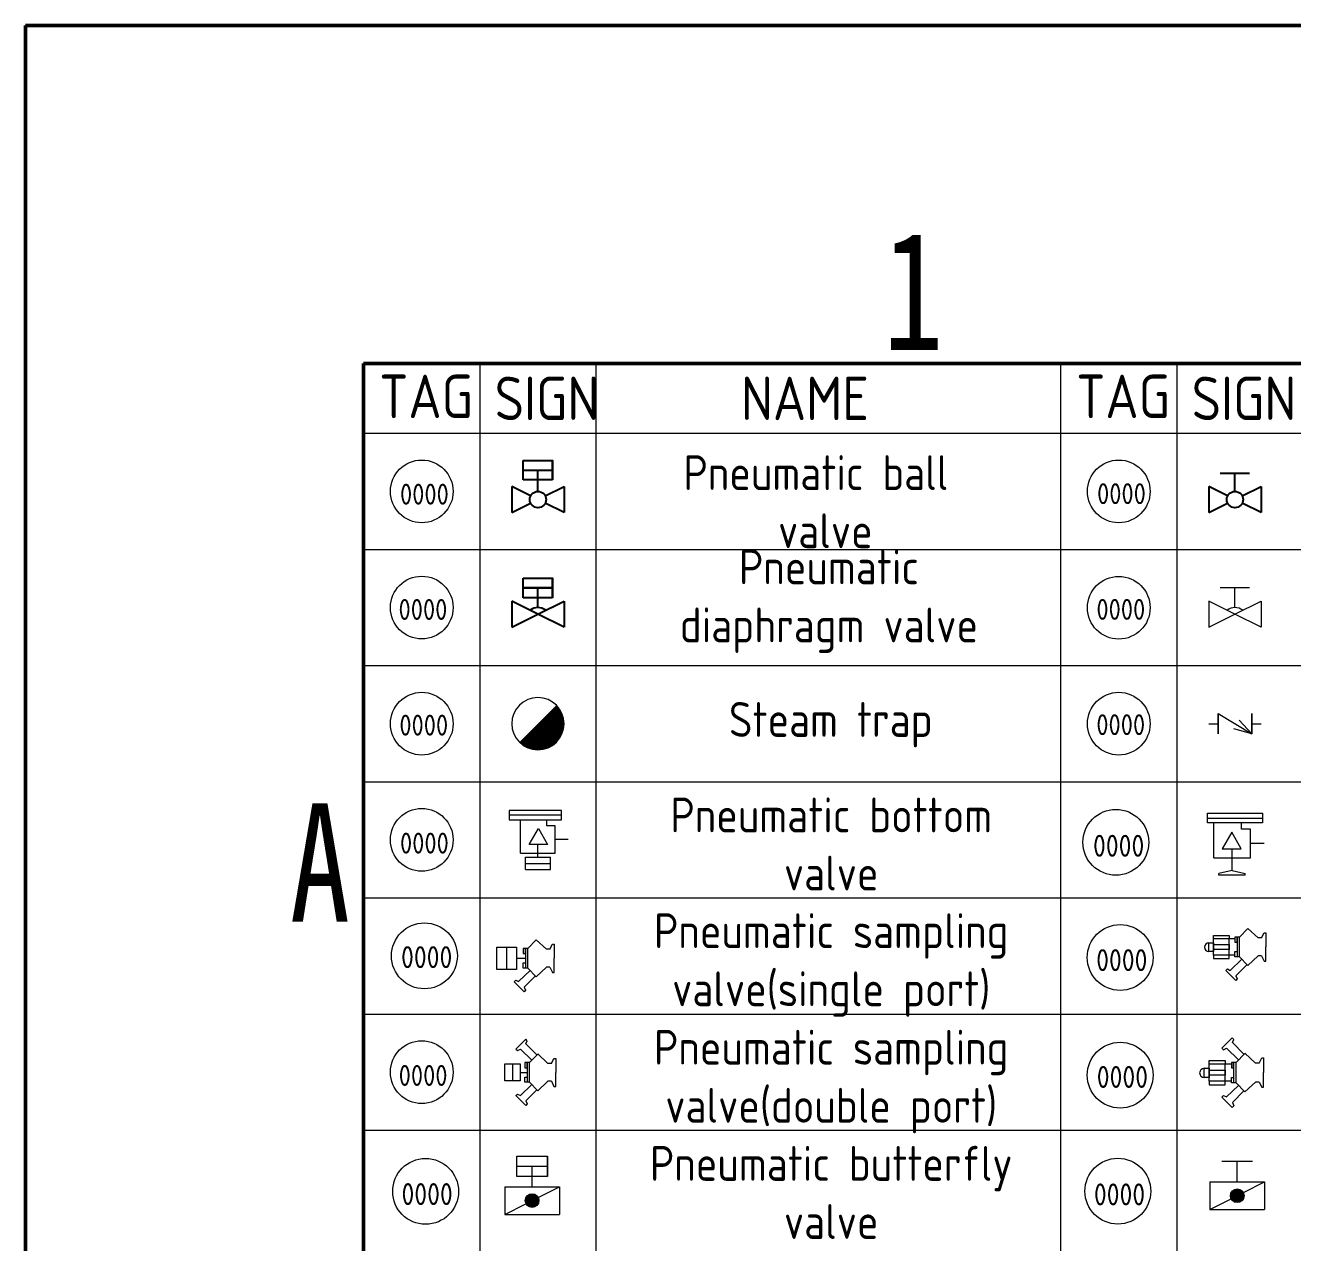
# Model space of a CAD drawing. Header units: millimetres. Extents: x -68339142 to 208, y -167 to 82456658.
# Drawn here: x -68339142 to -68338325, y 82451834 to 82452619 of the extents above; entities that cross this region are included whole.
import ezdxf

# ---------------------------------------------------------------- set-up
doc = ezdxf.new("R2010")
doc.units = ezdxf.units.MM
doc.header["$MEASUREMENT"] = 0
for name, color, linetype, lineweight in [('Border (ISO)', 7, 'Continuous', 50), ('I8符号标注层', 3, 'Continuous', 9), ('图层15动态设备', 7, 'Continuous', 9), ('图框', 7, 'Continuous', 9)]:
    doc.layers.add(name, color=color, linetype=linetype, lineweight=lineweight)
doc.styles.add('I(3.5)', font='simfang.ttf', dxfattribs={"width": 0.75})
doc.styles.get("Standard").update_dxf_attribs({"font": 'gbenor.shx', "bigfont": 'gbcbig.shx'})

# ---------------------------------------------------------------- blocks, each defined once
blk = doc.blocks.new('Borders A3')
at = {"layer": 'Border (ISO)'}
for p, q in [((0, 297), (420, 297)), ((0, 0), (0, 297)), ((9.999999999999993, 286.9999999999999), (410, 286.9999999999999)), ((9.999999999999993, 286.9999999999999), (10, 10))]:
    blk.add_line(p, q, dxfattribs=at)
at = {"layer": 'I8符号标注层', "char_height": 3.499999940395355, "style": 'I(3.5)'}
for s, insert, attachment_point in [('1', (26.25, 287.4), 8), ('A', (9.599999999999993, 272.25), 6)]:
    blk.add_mtext(s, dxfattribs=dict(at, insert=insert, attachment_point=attachment_point))
blk = doc.blocks.new('*U136')
at = {"color": 0}
for p, q in [((-6.328126846354281, 8.437499358731202), (-6.328126846354282, 16.8749993587312)), ((-6.328126846354282, 16.8749993587312), (6.328123153645718, 16.8749993587312)), ((-6.328126846354282, 12.6562493587312), (6.328123153645718, 12.6562493587312)), ((-1.846354280549134e-06, 3.515624358731202), (-1.846354281631601e-06, 12.6562493587312)), ((-3.144472439715173, 1.572234655411648), (-11.25000184635428, 5.6249993587312)), ((-11.25000184635428, 5.6249993587312), (-11.25000184635428, -5.6250006412688)), ((6.328123153645719, 8.437499358731202), (-6.328126846354281, 8.437499358731202)), ((3.144468746984785, 1.572234655411649), (11.24999815364572, 5.624999358731203)), ((11.24999815364572, 5.624999358731203), (11.24999815364572, -5.625000641268797)), ((-11.25000184635428, -5.6250006412688), (-3.144472439715173, -1.572235937949245)), ((11.24999815364572, -5.625000641268797), (3.144468746984785, -1.572235937949244))]:
    blk.add_line(p, q, dxfattribs=at)
blk.add_lwpolyline([(6.328123153645719, 8.437499358731202), (6.328123153645719, 8.437499358731202), (6.328123153645718, 16.8749993587312), (6.328123153645718, 16.8749993587312)], close=True, dxfattribs=at)
at = {"color": 1, "linetype": 'ByBlock', "lineweight": 9}
blk.add_circle((-50.00000184635792, 3.515624358727678), 13.5, dxfattribs=at)
at = {"color": 0}
blk.add_circle((-1.8463542801328e-06, -6.412687980628107e-07), 3.515625, dxfattribs=at)
at = {"color": 1, "linetype": 'ByBlock', "lineweight": 9}
for tag, p, height, flags in [('YQJ_CODE', (-56.99705892505563, 5.924668840537539), 9, 2), ('YQJ_ITEMID', (12.30389252496513, -9.268028050291264), 5, 1), ('YQJ_CLASS_NAME', (12.34145168959367, -15.0460218663336), 5, 1), ('品牌', (13.51525420045436, -20.57112130539599), 5, 1), ('供电电源', (13.40854493904772, -26.41575940861708), 5, 1), ('控制方式', (13.72867290480644, -33.13547494261206), 5, 1), ('输出信号类型1', (14.1519754470537, -39.40720924178709), 5, 1), ('输出信号类型2', (13.98124049918988, -46.42557879951505), 5, 1)]:
    blk.add_attdef(tag, p, '', height=height, dxfattribs=dict(at, flags=flags))
for tag, p, height in [('YQJ_NO', (-59.36303256287866, -2.189779433651734), 9), ('尺寸', (-5.907973257351115, -11.3840898699639), 6.3)]:
    blk.add_attdef(tag, p, '', height=height, dxfattribs=at)
blk = doc.blocks.new('*U135')
at = {"color": 0}
for p, q in [((-6.328125, 7.03125), (-6.328125, 15.46875)), ((-6.328125, 15.46875), (6.328125, 15.46875)), ((6.328125, 11.25), (-6.328125, 11.25)), ((-6.328125, 11.25), (6.328125, 11.25)), ((0, 2.8125), (0, 11.25)), ((0, 0), (-11.25, 5.625)), ((-11.25, 5.625), (-11.25, -5.625)), ((6.328125, 7.03125), (-6.328125, 7.03125)), ((0, 0), (11.25, 5.625)), ((11.25, 5.625), (11.25, -5.625)), ((-11.25, -5.625), (0, 0)), ((11.25, -5.625), (0, 0))]:
    blk.add_line(p, q, dxfattribs=at)
blk.add_lwpolyline([(6.328125, 7.03125), (6.328125, 7.03125), (6.328125, 15.46875), (6.328125, 15.46875)], close=True, dxfattribs=at)
at = {"color": 1, "linetype": 'ByBlock', "lineweight": 9}
blk.add_circle((-50.00000000000359, 2.812500000001272), 13.5, dxfattribs=at)
at = {"color": 0}
blk.add_arc((0, -2.8125), 5.625, 53.13010235422894, 126.8698976457711, dxfattribs=at)
at = {"color": 1, "linetype": 'ByBlock', "lineweight": 9}
for tag, p, height, flags in [('YQJ_CODE', (-57.71103798691688, 5.485572377890911), 9, 2), ('YQJ_ITEMID', (12.30389252496513, -9.268028050291264), 5, 1), ('YQJ_CLASS_NAME', (12.34145168959367, -15.0460218663336), 5, 1), ('品牌', (13.51525420045436, -20.57112130539599), 5, 1), ('供电电源', (13.40854493904772, -26.41575940861708), 5, 1), ('控制方式', (13.72867290480644, -33.13547494261206), 5, 1), ('输出信号类型1', (14.1519754470537, -39.40720924178709), 5, 1), ('输出信号类型2', (13.98124049918988, -46.42557879951505), 5, 1)]:
    blk.add_attdef(tag, p, '', height=height, dxfattribs=dict(at, flags=flags))
for tag, p, height in [('YQJ_NO', (-59.99120167907454, -2.523117379207271), 9), ('尺寸', (-4.176673860106531, -9.285124225607262), 6.3)]:
    blk.add_attdef(tag, p, '', height=height, dxfattribs=at)
blk = doc.blocks.new('*U132')
at = {"color": 0, "linetype": 'ByBlock', "lineweight": 9}
for p, q in [((8.954739817020755, -2.028470237382503), (-13.54526018297924, -2.028470237650684)), ((-8.626466819127966, -18.35064872195745), (-8.626466819298335, -4.056940475084058)), ((-8.626466819298335, -4.056940475084058), (2.687094705460945, -4.05694047494921)), ((2.687094705491011, -6.579359431422512), (2.687094705504601, -4.05694047494921)), ((6.331206636378458, -6.579359431379078), (2.687094705534666, -6.579359431422512)), ((6.331206636518762, -18.35064872177917), (6.331206636378458, -6.579359431379078)), ((-1.14763009138187, -20.10888268052508), (-1.147630091414612, -14.61491038991426)), ((11.93284401598414, -12.46500407650963), (6.33120663644861, -12.46500407657639)), ((-8.626466819127966, -18.35064872195745), (6.331206636518762, -18.35064872177917)), ((-6.540429347472708, -25.47777345626734), (-6.540429347536701, -20.10888268058936)), ((-6.540429347536701, -20.10888268058936), (4.24516916477296, -20.10888268046081)), ((4.245169164836954, -25.47777345613879), (4.24516916477296, -20.10888268046081)), ((-6.540429347504705, -22.79332806842835), (4.245169164804957, -22.7933280682998)), ((-6.540429347472708, -25.47777345626734), (4.245169164836954, -25.47777345613879))]:
    blk.add_line(p, q, dxfattribs=at)
for points in [[(8.954739816996579, 1.204127738524642e-10), (-13.54526018300342, -1.477686691792281e-10), (-13.54526018295507, -4.056940475142686), (8.954739817044935, -4.056940474874504)], [(-0.9550431307441729, -7.8380235779018), (2.957594294486626, -14.61491038986533), (-4.86768055583525, -14.6149103899586)]]:
    blk.add_lwpolyline(points, close=True, dxfattribs=at)
at = {"color": 1, "linetype": 'ByBlock', "lineweight": 9}
blk.add_circle((-51.14763009138478, -12.65625000001934), 13.5, dxfattribs=at)
for tag, p, height, flags in [('YQJ_CODE', (-57.4064186814343, -10.20469979557826), 9, 2), ('YQJ_ITEMID', (12.30389252496513, -9.268028050291264), 5, 1), ('YQJ_CLASS_NAME', (12.34145168959367, -15.0460218663336), 5, 1), ('品牌', (13.51525420045436, -20.57112130539599), 5, 1), ('供电电源', (13.40854493904772, -26.41575940861708), 5, 1), ('控制方式', (13.72867290480644, -33.13547494261206), 5, 1), ('输出信号类型1', (14.1519754470537, -39.40720924178709), 5, 1), ('输出信号类型2', (13.98124049918988, -46.42557879951505), 5, 1)]:
    blk.add_attdef(tag, p, '', height=height, dxfattribs=dict(at, flags=flags))
for tag, p, height in [('YQJ_NO', (-60.51407854588294, -18.57943436267445), 9), ('尺寸', (-15.89539701278427, -24.76093321408516), 6.3)]:
    blk.add_attdef(tag, p, '', height=height, dxfattribs=at)
blk = doc.blocks.new('*U205')
at = {"color": 7}
for p, q in [((-12.87528399304938, 14.31240727206296), (-17.1608810245416, 9.993361555808406)), ((-12.27432778774892, 13.60151353081073), (-12.87528399304938, 14.31240727206296)), ((-12.82148901671462, 12.31097138541372), (-12.27432778774892, 13.60151353081073)), ((-8.07238831034556, 7.506976617337386), (-12.82148901671462, 12.31097138541372)), ((-17.1608810245416, 9.993361555808406), (-16.44533666148709, 9.397950318505536)), ((-16.44533666148709, 9.397950318505536), (-15.20519096383941, 9.977956462628299)), ((-15.20519096383941, 9.977956462628299), (-10.28121903667852, 5.252546319588419)), ((-11.29454859702309, 4.218297368232925), (-7.696659372209979, 7.890462183611817)), ((-7.665940319715446, 7.914490559691785), (-3.355545655573223, 3.846528783919894)), ((-1.855545655573223, 3.846528783919894), (-0.7826651525465422, 6.024899981761337)), ((-0.7826651525465422, 6.024899981761337), (0, 6.024899981761337)), ((0, 6.024899981761337), (0, 0)), ((-18.60772306741273, 3.717756442927339), (-18.60772306741273, -3.717756442928703)), ((-11.29454859702309, 4.218297368232925), (-12.30803777403707, 4.218297368232925)), ((-12.30803777403707, 4.218297368232925), (-12.30803777403707, -4.218297368234289)), ((-11.29454859702309, -4.218297368234289), (-11.29454859702309, 4.218297368232925)), ((-1.855545655573223, 3.846528783919894), (-3.355545655573223, 3.846528783919894)), ((0, -6.024899981764065), (0, 0)), ((-15.33928087521053, -6.821210263296962e-13), (-12.30803777403707, -6.821210263296962e-13)), ((-15.20519096383941, -9.977956462629663), (-10.28121903667852, -5.252546319589783)), ((-11.29454859702309, -4.218297368234289), (-12.30803777403707, -4.218297368234289)), ((-11.29454859702309, -4.218297368234289), (-7.696659372209979, -7.890462183611817)), ((-7.665940319715446, -7.914490559693149), (-3.355545655573223, -3.846528783922622)), ((-1.855545655573223, -3.846528783922622), (-3.355545655573223, -3.846528783922622)), ((-1.855545655573223, -3.846528783922622), (-0.7826651525465422, -6.024899981764065)), ((-17.1608810245416, -9.99336155580977), (-16.44533666148709, -9.397950318508265)), ((-12.87528399304938, -14.31240727206296), (-17.1608810245416, -9.99336155580977)), ((-16.44533666148709, -9.397950318508265), (-15.20519096383941, -9.977956462629663)), ((-8.07238831034556, -7.506976617338751), (-12.82148901671462, -12.31097138541645)), ((-0.7826651525465422, -6.024899981764065), (0, -6.024899981764065)), ((-12.27432778774892, -13.6015135308121), (-12.87528399304938, -14.31240727206296)), ((-12.82148901671462, -12.31097138541645), (-12.27432778774892, -13.6015135308121))]:
    blk.add_line(p, q, dxfattribs=at)
for points in [[(-21.87616525961494, 3.717756442927339), (-15.33928087521053, 3.717756442927339), (-15.33928087521053, -3.717756442928703), (-21.87616525961494, -3.717756442928703)], [(-12.30803777403707, 4.218297368232925), (-13.22864221179407, 4.218297368232925), (-13.22864221179407, 2.003052305254641), (-12.30803777403707, 2.003052305254641)], [(-12.30803777403707, -4.218297368234289), (-13.22864221179407, -4.218297368234289), (-13.22864221179407, -2.00305230525737), (-12.30803777403707, -2.00305230525737)]]:
    blk.add_lwpolyline(points, close=True, dxfattribs=at)
at = {"color": 1, "linetype": 'ByBlock', "lineweight": 9}
blk.add_circle((-57.66594031970235, 0.08548818826516325), 13.5, dxfattribs=at)
for tag, p, height, flags in [('YQJ_CODE', (-66.60715420812411, 1.954961740510862), 9, 2), ('YQJ_ITEMID', (12.30389252496513, -9.268028050291264), 5, 1), ('YQJ_CLASS_NAME', (12.34145168959367, -15.0460218663336), 5, 1), ('品牌', (13.51525420045436, -20.57112130539599), 5, 1), ('供电电源', (13.40854493904772, -26.41575940861708), 5, 1), ('控制方式', (13.72867290480644, -33.13547494261206), 5, 1), ('输出信号类型1', (14.1519754470537, -39.40720924178709), 5, 1), ('输出信号类型2', (13.98124049918988, -46.42557879951505), 5, 1)]:
    blk.add_attdef(tag, p, '', height=height, dxfattribs=dict(at, flags=flags))
for tag, p, height in [('YQJ_NO', (-67.59326899765293, -5.845792191364216), 9), ('尺寸', (-3.907829182483694, -23.39647978610692), 6.3)]:
    blk.add_attdef(tag, p, '', height=height, dxfattribs=at)
blk = doc.blocks.new('*U206')
at = {"color": 7}
for p, q in [((-10.84276665313519, 4.049565473503662), (-7.388792997320706, 7.574843696265816)), ((-7.359302706914605, 7.597910937304277), (-3.22132382934069, 3.692667632564735)), ((-1.781323829352914, 3.692667632564735), (-0.751358546440315, 5.783903982492575)), ((-0.751358546440315, 5.783903982492575), (0, 5.783903982492575)), ((0, 5.783903982492575), (0, 0)), ((-19.53283074745559, 4.554251642586451), (-19.53283074745559, -4.554251642586451)), ((-10.84276665313519, 4.049565473503662), (-11.81571626306686, 4.049565473503662)), ((-11.81571626306686, 4.049565473503662), (-11.81571626306686, -4.049565473505027)), ((-10.84276665313519, -4.049565473505027), (-10.84276665313519, 4.049565473503662)), ((-1.781323829352914, 3.692667632564735), (-3.22132382934069, 3.692667632564735)), ((0, -5.783903982493939), (0, 0)), ((-15.52898906200789, -6.821210263296962e-13), (-11.81571626306686, -6.821210263296962e-13)), ((-14.59698332528933, -9.578838204125077), (-9.869970275220112, -5.042444466806955)), ((-10.84276665313519, -4.049565473505027), (-11.81571626306686, -4.049565473505027)), ((-10.84276665313519, -4.049565473505027), (-7.388792997320706, -7.574843696268545)), ((-7.359302706914605, -7.597910937305642), (-3.22132382934069, -3.692667632564735)), ((-1.781323829352914, -3.692667632564735), (-3.22132382934069, -3.692667632564735)), ((-1.781323829352914, -3.692667632564735), (-0.751358546440315, -5.783903982493939)), ((-16.47444578354771, -9.593627093577652), (-15.7875231950311, -9.022032305766515)), ((-12.36027263332653, -13.73991098118131), (-16.47444578354771, -9.593627093577652)), ((-15.7875231950311, -9.022032305766515), (-14.59698332528933, -9.578838204125077)), ((-7.749492777933483, -7.206697552644982), (-12.30862945604167, -11.81853252999963)), ((-0.751358546440315, -5.783903982493939), (0, -5.783903982493939)), ((-11.78335467622674, -13.05745298957891), (-12.36027263332653, -13.73991098118131)), ((-12.30862945604167, -11.81853252999963), (-11.78335467622674, -13.05745298957891))]:
    blk.add_line(p, q, dxfattribs=at)
for points in [[(-23.53667243290329, 4.554251642586451), (-15.52898906200789, 4.554251642586451), (-15.52898906200789, -4.554251642586451), (-23.53667243290329, -4.554251642586451)], [(-11.81571626306686, 4.049565473503662), (-12.69949652333889, 4.049565473503662), (-12.69949652333889, 1.92293021304522), (-11.81571626306686, 1.92293021304522)], [(-11.81571626306686, -4.049565473505027), (-12.69949652333889, -4.049565473505027), (-12.69949652333889, -1.922930213046584), (-11.81571626306686, -1.922930213046584)]]:
    blk.add_lwpolyline(points, close=True, dxfattribs=at)
at = {"color": 1, "linetype": 'ByBlock', "lineweight": 9}
blk.add_circle((-53.23328685551756, 0.9732185133412958), 13.5, dxfattribs=at)
for tag, p, height, flags in [('YQJ_CODE', (-62.00732269122677, 3.6187943825056), 9, 2), ('YQJ_ITEMID', (12.30389252496513, -9.268028050291264), 5, 1), ('YQJ_CLASS_NAME', (12.34145168959367, -15.0460218663336), 5, 1), ('品牌', (13.51525420045436, -20.57112130539599), 5, 1), ('供电电源', (13.40854493904772, -26.41575940861708), 5, 1), ('控制方式', (13.72867290480644, -33.13547494261206), 5, 1), ('输出信号类型1', (14.1519754470537, -39.40720924178709), 5, 1), ('输出信号类型2', (13.98124049918988, -46.42557879951505), 5, 1)]:
    blk.add_attdef(tag, p, '', height=height, dxfattribs=dict(at, flags=flags))
for tag, p, height in [('YQJ_NO', (-62.80199780186479, -4.041131493129112), 9), ('尺寸', (-3.907829182483694, -21.18546296559433), 6.3)]:
    blk.add_attdef(tag, p, '', height=height, dxfattribs=at)
blk = doc.blocks.new('*U203')
h = blk.add_hatch(color=0)
h.dxf.hatch_style = 1
h.paths.add_polyline_path([(2.812500000002728, 0, 1), (-2.812500000002728, 0, 1)])
at = {"color": 0}
for p, q in [((-6.32812500001092, 9.84375000001091), (-6.328125000010925, 18.2812500000191)), ((-6.328125000010925, 18.2812500000191), (6.328124999989075, 18.2812500000191)), ((6.328124999999991, 14.06250000001365), (-6.328125000000009, 14.06250000001364)), ((-3.66373598126657e-15, 5.625000000005457), (-9.159339953166427e-15, 14.06250000001364)), ((-11.25000000002183, 5.62500000000545), (-11.25000000002182, -5.625000000005464)), ((-11.25000000002183, 5.62500000000545), (11.25, 5.625000000005464)), ((6.32812499998908, 9.843750000010917), (-6.32812500001092, 9.84375000001091)), ((2.515576474666886, 1.257788237347087), (11.25, 5.625000000005464)), ((11.25, 5.625000000005464), (11.25, -5.62500000000545)), ((-11.25000000002182, -5.625000000005464), (-2.515576474688713, -1.257788237344359)), ((-11.25000000002182, -5.625000000005464), (11.25, -5.62500000000545))]:
    blk.add_line(p, q, dxfattribs=at)
blk.add_lwpolyline([(6.32812499998908, 9.843750000010917), (6.32812499998908, 9.843750000010917), (6.328124999989075, 18.2812500000191), (6.328124999989075, 18.2812500000191)], close=True, dxfattribs=at)
at = {"color": 1, "linetype": 'ByBlock', "lineweight": 9}
blk.add_circle((-43.65557392441708, 3.801248366480282), 13.5, dxfattribs=at)
at = {"color": 0}
blk.add_circle((0, 0), 2.812500000002728, dxfattribs=at)
at = {"color": 1, "linetype": 'ByBlock', "lineweight": 9}
for tag, p, height, flags in [('YQJ_CODE', (-51.91201259795782, 6.674930122229076), 9, 2), ('YQJ_ITEMID', (14.37332900143883, -10.45439216745103), 5, 1), ('YQJ_CLASS_NAME', (15.09742334558905, -16.72214301197664), 5, 1), ('品牌', (15.71456190158278, -23.04663993377358), 5, 1), ('供电电源', (15.93566749568708, -28.72546677816513), 5, 1), ('控制方式', (16.0615560403603, -35.11246556828428), 5, 1), ('输出信号类型1', (15.75567615430555, -41.2289284300291), 5, 1), ('输出信号类型2', (15.69450023613172, -47.40655599953675), 5, 1)]:
    blk.add_attdef(tag, p, '', height=height, dxfattribs=dict(at, flags=flags))
for tag, p, height in [('YQJ_NO', (-53.54080347366991, -1.810323335785692), 9), ('尺寸', (-6.983254926800873, -18.28657964363964), 6.3)]:
    blk.add_attdef(tag, p, '', height=height, dxfattribs=at)
blk = doc.blocks.new('*U134')
at = {"color": 0}
for p, q in [((6.328125956863004, 11.24999964371079), (-6.328124043136996, 11.24999964371079)), ((9.568630045531101e-07, 3.515624643710794), (9.568630039424875e-07, 11.24999964371079)), ((-3.144469636497888, 1.57223494039124), (-11.249999043137, 5.624999643710793)), ((-11.249999043137, 5.624999643710793), (-11.249999043137, -5.625000356289207)), ((3.14447155020207, 1.572234940391241), (11.250000956863, 5.624999643710795)), ((11.250000956863, 5.624999643710795), (11.250000956863, -5.625000356289205)), ((-11.249999043137, -5.625000356289207), (-3.144469636497888, -1.572235652969653)), ((11.250000956863, -5.625000356289205), (3.14447155020207, -1.572235652969652))]:
    blk.add_line(p, q, dxfattribs=at)
at = {"color": 1, "linetype": 'ByBlock', "lineweight": 9}
blk.add_circle((-49.99999904314172, 3.515624643708087), 13.5, dxfattribs=at)
at = {"color": 0}
blk.add_circle((9.568630048306659e-07, -3.562892061381717e-07), 3.515625, dxfattribs=at)
at = {"color": 1, "linetype": 'ByBlock', "lineweight": 9}
for tag, p, height in [('尺寸', (-12.56387904749881, 17.32845851958896), 6.3), ('YQJ_NO', (-59.34240172401697, -1.981648358751956), 9)]:
    blk.add_attdef(tag, p, '', height=height, dxfattribs=at)
for tag, p, height, flags in [('YQJ_CODE', (-56.11470214045403, 6.161200512872391), 9, 2), ('YQJ_ITEMID', (12.30389252496513, -9.268028050291264), 5, 1), ('YQJ_CLASS_NAME', (12.34145168959367, -15.0460218663336), 5, 1), ('品牌', (13.51525420045436, -20.57112130539599), 5, 1), ('供电电源', (13.40854493904772, -26.41575940861708), 5, 1), ('控制方式', (13.72867290480644, -33.13547494261206), 5, 1), ('输出信号类型1', (14.1519754470537, -39.40720924178709), 5, 1), ('输出信号类型2', (13.98124049918988, -46.42557879951505), 5, 1)]:
    blk.add_attdef(tag, p, '', height=height, dxfattribs=dict(at, flags=flags))
blk = doc.blocks.new('*U119')
at = {"color": 0}
for p, q in [((6.328125, 11.25), (-6.328125, 11.25)), ((0, 2.8125), (0, 11.25)), ((0, 0), (-11.25, 5.625)), ((-11.25, 5.625), (-11.25, -5.625)), ((0, 0), (11.25, 5.625)), ((11.25, 5.625), (11.25, -5.625)), ((-11.25, -5.625), (0, 0)), ((11.25, -5.625), (0, 0))]:
    blk.add_line(p, q, dxfattribs=at)
at = {"color": 1, "linetype": 'ByBlock', "lineweight": 9}
blk.add_circle((-50.00000000000183, 2.727011811679631), 13.5, dxfattribs=at)
at = {"color": 0}
blk.add_arc((0, -2.8125), 5.625, 53.13010235422894, 126.8698976457711, dxfattribs=at)
at = {"color": 1, "linetype": 'ByBlock', "lineweight": 9}
for tag, p, height, flags in [('YQJ_CODE', (-57.46778791781363, 6.455569962493565), 9, 2), ('YQJ_ITEMID', (12.30389252496513, -9.268028050291264), 5, 1), ('YQJ_CLASS_NAME', (12.34145168959367, -15.0460218663336), 5, 1), ('品牌', (13.51525420045436, -20.57112130539599), 5, 1), ('供电电源', (13.40854493904772, -26.41575940861708), 5, 1), ('控制方式', (13.72867290480644, -33.13547494261206), 5, 1), ('输出信号类型1', (14.1519754470537, -39.40720924178709), 5, 1), ('输出信号类型2', (13.98124049918988, -46.42557879951505), 5, 1)]:
    blk.add_attdef(tag, p, '', height=height, dxfattribs=dict(at, flags=flags))
for tag, p, height in [('YQJ_NO', (-59.61894188672778, -2.487164563815304), 9), ('尺寸', (-3.907829182483693, -12.2238380776347), 6.3)]:
    blk.add_attdef(tag, p, '', height=height, dxfattribs=at)
blk = doc.blocks.new('*U204')
at = {"color": 0, "linetype": 'ByBlock', "lineweight": 9}
for p, q in [((-11.25, -2.028470237502916), (11.25, -2.028470237502916)), ((-8.626466819172492, -18.35064872186831), (-8.62646681917249, -4.056940474994915)), ((6.331206636343268, -4.056940474994917), (-4.982354888416012, -4.056940474994917)), ((2.687094705586789, -6.57935943146822), (2.687094705630445, -4.056940474994917)), ((6.331206636474237, -6.579359431468221), (2.687094705630444, -6.57935943146822)), ((6.331206636474235, -18.35064872186831), (6.331206636474237, -6.579359431468221)), ((-1.147630091414612, -23.50073270126268), (-1.147630091414612, -14.61491038991426)), ((11.93284401600977, -12.46500407666554), (6.331206636474235, -12.46500407666554)), ((-8.626466819172492, -18.35064872186831), (6.331206636474235, -18.35064872186831)), ((-1.147630091414612, -23.50073270126268), (-6.540429347536701, -24.80508377793285)), ((-6.540429347536701, -25.47777345620307), (-6.540429347536701, -24.80508377793285)), ((4.24516916477296, -25.47777345620307), (-6.540429347536701, -25.47777345620307)), ((-1.147630091414612, -23.50073270126268), (4.24516916477296, -24.80508377793285)), ((4.24516916477296, -25.47777345620307), (4.24516916477296, -24.80508377793285))]:
    blk.add_line(p, q, dxfattribs=at)
for points in [[(-11.25, 0), (11.25, 0), (11.25, -4.056940474994917), (-11.25, -4.056940474994917)], [(-1.340217052165826, -7.838023577904096), (-5.25285447731585, -14.61491038991426), (2.572420373006025, -14.61491038991426)]]:
    blk.add_lwpolyline(points, close=True, dxfattribs=at)
at = {"color": 1, "linetype": 'ByBlock', "lineweight": 9}
blk.add_circle((-48.81116044343397, -11.97824906109983), 13.5, dxfattribs=at)
for tag, p, height, flags in [('YQJ_CODE', (-55.06994903348349, -9.526698856658752), 9, 2), ('YQJ_ITEMID', (12.30389252496513, -9.268028050291264), 5, 1), ('YQJ_CLASS_NAME', (12.34145168959367, -15.0460218663336), 5, 1), ('品牌', (13.51525420045436, -20.57112130539599), 5, 1), ('供电电源', (13.40854493904772, -26.41575940861708), 5, 1), ('控制方式', (13.72867290480644, -33.13547494261206), 5, 1), ('输出信号类型1', (14.1519754470537, -39.40720924178709), 5, 1), ('输出信号类型2', (13.98124049918988, -46.42557879951505), 5, 1)]:
    blk.add_attdef(tag, p, '', height=height, dxfattribs=dict(at, flags=flags))
for tag, p, height in [('YQJ_NO', (-58.17760889793213, -17.90143342375495), 9), ('尺寸', (-4.791874839951902, -30.14245830665706), 6.3)]:
    blk.add_attdef(tag, p, '', height=height, dxfattribs=at)
blk = doc.blocks.new('*U202')
at = {"color": 7}
for p, q in [((-12.87528399304938, 14.31240727206296), (-17.1608810245416, 9.993361555808406)), ((-12.27432778774892, 13.60151353081073), (-12.87528399304938, 14.31240727206296)), ((-12.82148901671462, 12.31097138541372), (-12.27432778774892, 13.60151353081073)), ((-8.07238831034556, 7.506976617337386), (-12.82148901671462, 12.31097138541372)), ((-17.1608810245416, 9.993361555808406), (-16.44533666148709, 9.397950318505536)), ((-16.44533666148709, 9.397950318505536), (-15.20519096383941, 9.977956462628299)), ((-15.20519096383941, 9.977956462628299), (-10.28121903667852, 5.252546319588419)), ((-11.29454859702309, 4.218297368232925), (-7.696659372209979, 7.890462183611817)), ((-7.665940319715446, 7.914490559691785), (-3.355545655573223, 3.846528783919894)), ((-1.855545655573223, 3.846528783919894), (-0.7826651525465422, 6.024899981761337)), ((-0.7826651525465422, 6.024899981761337), (0, 6.024899981761337)), ((0, 6.024899981761337), (0, 0)), ((-13.22864221179407, 3.531714274889964), (-22.38208173005842, 3.531714274889964)), ((-22.38208173005842, -3.531714274892693), (-22.38208173005842, 3.531714274889964)), ((-15.74925659340079, -3.531714274892693), (-15.74925659340079, 3.531714274889964)), ((-11.29454859702309, 4.218297368232925), (-12.30803777403707, 4.218297368232925)), ((-12.30803777403707, 4.218297368232925), (-12.30803777403707, -4.218297368234289)), ((-11.29454859702309, -4.218297368234289), (-11.29454859702309, 4.218297368232925)), ((-1.855545655573223, 3.846528783919894), (-3.355545655573223, 3.846528783919894)), ((0, -6.024899981764065), (0, 0)), ((-13.22864221179407, -3.531714274892693), (-22.38208173005842, -3.531714274892693)), ((-11.29454859702309, -4.218297368234289), (-12.30803777403707, -4.218297368234289)), ((-11.29454859702309, -4.218297368234289), (-7.696659372209979, -7.890462183611817)), ((-7.665940319715446, -7.914490559693149), (-3.355545655573223, -3.846528783922622)), ((-1.855545655573223, -3.846528783922622), (-3.355545655573223, -3.846528783922622)), ((-1.855545655573223, -3.846528783922622), (-0.7826651525465422, -6.024899981764065)), ((-17.1608810245416, -9.99336155580977), (-16.44533666148709, -9.397950318508265)), ((-12.87528399304938, -14.31240727206296), (-17.1608810245416, -9.99336155580977)), ((-16.44533666148709, -9.397950318508265), (-15.20519096383941, -9.977956462629663)), ((-15.20519096383941, -9.977956462629663), (-10.28121903667852, -5.252546319589783)), ((-8.07238831034556, -7.506976617338751), (-12.82148901671462, -12.31097138541645)), ((-0.7826651525465422, -6.024899981764065), (0, -6.024899981764065)), ((-12.27432778774892, -13.6015135308121), (-12.87528399304938, -14.31240727206296)), ((-12.82148901671462, -12.31097138541645), (-12.27432778774892, -13.6015135308121))]:
    blk.add_line(p, q, dxfattribs=at)
for points in [[(-22.38208173005842, -2.00461875419478), (-24.3494566582267, -2.00461875419478), (-24.3494566582267, 1.76605708212719), (-22.38208173005842, 1.76605708212719)], [(-15.74925659340079, 3.531714274889964), (-22.38208173005842, 3.531714274889964), (-22.38208173005842, 4.965470883026228), (-15.74925659340079, 4.965470883026228)], [(-15.74925659340079, -1.054918692398132), (-22.38208173005842, -1.054918692398132), (-22.38208173005842, 1.055218193476321), (-15.74925659340079, 1.055218193476321)], [(-12.30803777403707, 4.218297368232925), (-13.22864221179407, 4.218297368232925), (-13.22864221179407, 2.003052305254641), (-12.30803777403707, 2.003052305254641)], [(-15.74925659340079, -3.531714274892693), (-22.38208173005842, -3.531714274892693), (-22.38208173005842, -4.965470883027592), (-15.74925659340079, -4.965470883027592)], [(-12.30803777403707, -4.218297368234289), (-13.22864221179407, -4.218297368234289), (-13.22864221179407, -2.00305230525737), (-12.30803777403707, -2.00305230525737)]]:
    blk.add_lwpolyline(points, close=True, dxfattribs=at)
at = {"color": 1, "linetype": 'ByBlock', "lineweight": 9}
blk.add_circle((-58.80584874110183, -1.040656122912994), 13.5, dxfattribs=at)
at = {"color": 7}
blk.add_arc((-24.3494566582267, -0.1192808360337949), 1.88533791816175, 90, 270, dxfattribs=at)
at = {"color": 1, "linetype": 'ByBlock', "lineweight": 9}
for tag, p, height, flags in [('YQJ_CODE', (-67.49376187742592, 1.426947652375587), 9, 2), ('YQJ_ITEMID', (12.30389252496513, -9.268028050291264), 5, 1), ('YQJ_CLASS_NAME', (12.34145168959367, -15.0460218663336), 5, 1), ('品牌', (13.51525420045436, -20.57112130539599), 5, 1), ('供电电源', (13.40854493904772, -26.41575940861708), 5, 1), ('控制方式', (13.72867290480644, -33.13547494261206), 5, 1), ('输出信号类型1', (14.1519754470537, -39.40720924178709), 5, 1), ('输出信号类型2', (13.98124049918988, -46.42557879951505), 5, 1)]:
    blk.add_attdef(tag, p, '', height=height, dxfattribs=dict(at, flags=flags))
for tag, p, height in [('YQJ_NO', (-68.40815338022662, -6.271869951091027), 9), ('尺寸', (-3.907829182483694, -23.39647978610692), 6.3)]:
    blk.add_attdef(tag, p, '', height=height, dxfattribs=at)
blk = doc.blocks.new('*U201')
h = blk.add_hatch(color=0)
h.dxf.hatch_style = 1
h.paths.add_polyline_path([(2.812500000002728, 0, 1), (-2.812500000002728, 0, 1)])
at = {"color": 0}
for p, q in [((6.328125, 14.06250000001364), (-6.328125, 14.06250000001364)), ((0, 5.625000000005457), (0, 14.06250000001364)), ((-11.25000000002183, 5.625000000005457), (-11.25000000002183, -5.625000000005457)), ((-11.25000000002183, 5.625000000005457), (11.25, 5.625000000005457)), ((2.515576474666886, 1.257788237347086), (11.25, 5.625000000005457)), ((11.25, 5.625000000005457), (11.25, -5.625000000005457)), ((-11.25000000002183, -5.625000000005457), (-2.515576474688714, -1.257788237344357)), ((-11.25000000002183, -5.625000000005457), (11.25, -5.625000000005457))]:
    blk.add_line(p, q, dxfattribs=at)
at = {"color": 1, "linetype": 'ByBlock', "lineweight": 9}
blk.add_circle((-48.92699996995864, 1.874999999969987), 13.5, dxfattribs=at)
at = {"color": 0}
blk.add_circle((0, 0), 2.812500000002728, dxfattribs=at)
at = {"color": 1, "linetype": 'ByBlock', "lineweight": 9}
for tag, p, height, flags in [('YQJ_CODE', (-56.23495296344257, 4.056156661282375), 9, 2), ('YQJ_ITEMID', (14.37332900143883, -10.45439216745103), 5, 1), ('YQJ_CLASS_NAME', (15.09742334558905, -16.72214301197664), 5, 1), ('品牌', (15.71456190158278, -23.04663993377358), 5, 1), ('供电电源', (15.93566749568708, -28.72546677816513), 5, 1), ('控制方式', (16.0615560403603, -35.11246556828428), 5, 1), ('输出信号类型1', (15.75567615430555, -41.2289284300291), 5, 1), ('输出信号类型2', (15.69450023613172, -47.40655599953675), 5, 1)]:
    blk.add_attdef(tag, p, '', height=height, dxfattribs=dict(at, flags=flags))
for tag, p, height in [('YQJ_NO', (-58.75157612057749, -3.964846810061954), 9), ('尺寸', (-5.020646374781535, -16.78987142365099), 6.3)]:
    blk.add_attdef(tag, p, '', height=height, dxfattribs=at)
blk = doc.blocks.new('*U127')
at = {"color": 0, "linetype": 'ByBlock', "lineweight": 9}
for p, q in [((4.004278333378577, 4.347432635262523), (4.004278333378581, -4.347433330365673)), ((4.004278333378581, -4.347433330365673), (4.004278333378577, 4.347432635262523)), ((4.004278333509545, 4.347432635262523), (18.49572160951471, -4.347433330342474)), ((18.49572160951471, -4.347433330342474), (13.0560537538488, 1.471120360235551)), ((18.49572160947104, 4.34743263526253), (18.49572160947105, -4.347433330342474)), ((18.49572160947105, -4.347433330342474), (18.49572160947104, 4.34743263526253)), ((-2.856427272490691e-08, -3.475515768514015e-07), (4.004278333378579, -3.475515750107393e-07)), ((18.49572160951471, -4.347433330342474), (10.80185995045145, -2.285869312138397)), ((18.49572160947105, -3.475406544129799e-07), (22.4999999714139, -3.475406525723176e-07))]:
    blk.add_line(p, q, dxfattribs=at)
at = {"color": 1, "linetype": 'ByBlock', "lineweight": 9}
blk.add_circle((-38.75000002853631, -3.475811354292091e-07), 13.5, dxfattribs=at)
for tag, p, height, flags in [('YQJ_CODE', (-47.41088663105475, 2.451549856859947), 9, 2), ('YQJ_ITEMID', (12.30389252496513, -9.268028050291264), 5, 1), ('YQJ_CLASS_NAME', (12.34145168959367, -15.0460218663336), 5, 1), ('品牌', (13.51525420045436, -20.57112130539599), 5, 1), ('供电电源', (13.40854493904772, -26.41575940861708), 5, 1), ('控制方式', (13.72867290480644, -33.13547494261206), 5, 1), ('输出信号类型1', (14.1519754470537, -39.40720924178709), 5, 1), ('输出信号类型2', (13.98124049918988, -46.42557879951505), 5, 1)]:
    blk.add_attdef(tag, p, '', height=height, dxfattribs=dict(at, flags=flags))
for tag, p, height in [('YQJ_NO', (-48.40809094474838, -4.937977743767055), 9), ('尺寸', (-3.907829182483693, -19.60094561468768), 6.3)]:
    blk.add_attdef(tag, p, '', height=height, dxfattribs=at)
blk = doc.blocks.new('*U117')
at = {"color": 0, "const_width": 11.24999999999864}
blk.add_lwpolyline([(-3.977475644162041, -15.2274756441716, 1), (3.977475644205695, -7.272524355820226, 1)], format="xyb", dxfattribs=at)
at = {"color": 1, "linetype": 'ByBlock', "lineweight": 9}
blk.add_circle((-50.00000000001274, -11.25000000003934), 13.5, dxfattribs=at)
at = {"color": 0}
for start, end in [(1.809382218788134e-14, 180), (180, 1.809382218788134e-14)]:
    blk.add_arc((-6.888638245203028e-16, -11.24999999999864), 11.24999999999864, start, end, dxfattribs=at)
at = {"color": 1, "linetype": 'ByBlock', "lineweight": 9}
for tag, p, height, flags in [('YQJ_CODE', (-56.5113046717454, -9.167171945077598), 9, 2), ('YQJ_ITEMID', (12.30389252496513, -9.268028050291264), 5, 1), ('YQJ_CLASS_NAME', (12.34145168959367, -15.0460218663336), 5, 1), ('品牌', (13.51525420045436, -20.57112130539599), 5, 1), ('供电电源', (13.40854493904772, -26.41575940861708), 5, 1), ('控制方式', (13.72867290480644, -33.13547494261206), 5, 1), ('输出信号类型1', (14.1519754470537, -39.40720924178709), 5, 1), ('输出信号类型2', (13.98124049918988, -46.42557879951505), 5, 1)]:
    blk.add_attdef(tag, p, '', height=height, dxfattribs=dict(at, flags=flags))
for tag, p, height in [('YQJ_NO', (-59.63944910077688, -16.3813511681655), 9), ('尺寸', (-3.907829182483694, -17.3227267008846), 6.3)]:
    blk.add_attdef(tag, p, '', height=height, dxfattribs=at)
blk = doc.blocks.new('*U126')
at = {"color": 7}
for p, q in [((-10.84276665313519, 4.049565473503662), (-7.388792997320706, 7.574843696265816)), ((-7.359302706914605, 7.597910937304277), (-3.22132382934069, 3.692667632564735)), ((-1.781323829352914, 3.692667632564735), (-0.751358546440315, 5.783903982492575)), ((-0.751358546440315, 5.783903982492575), (0, 5.783903982492575)), ((0, 5.783903982492575), (0, 0)), ((-12.69949652333889, 3.390445703895239), (-21.4867984608718, 3.390445703895239)), ((-21.4867984608718, -3.390445703896603), (-21.4867984608718, 3.390445703895239)), ((-15.11928632966737, -3.390445703896603), (-15.11928632966737, 3.390445703895239)), ((-10.84276665313519, 4.049565473503662), (-11.81571626306686, 4.049565473503662)), ((-11.81571626306686, 4.049565473503662), (-11.81571626306686, -4.049565473505027)), ((-10.84276665313519, -4.049565473505027), (-10.84276665313519, 4.049565473503662)), ((-1.781323829352914, 3.692667632564735), (-3.22132382934069, 3.692667632564735)), ((0, -5.783903982493939), (0, 0)), ((-12.69949652333889, -3.390445703896603), (-21.4867984608718, -3.390445703896603)), ((-14.59698332528933, -9.578838204125077), (-9.869970275220112, -5.042444466806955)), ((-10.84276665313519, -4.049565473505027), (-11.81571626306686, -4.049565473505027)), ((-10.84276665313519, -4.049565473505027), (-7.388792997320706, -7.574843696268545)), ((-7.359302706914605, -7.597910937305642), (-3.22132382934069, -3.692667632564735)), ((-1.781323829352914, -3.692667632564735), (-3.22132382934069, -3.692667632564735)), ((-1.781323829352914, -3.692667632564735), (-0.751358546440315, -5.783903982493939)), ((-16.47444578354771, -9.593627093577652), (-15.7875231950311, -9.022032305766515)), ((-12.36027263332653, -13.73991098118131), (-16.47444578354771, -9.593627093577652)), ((-15.7875231950311, -9.022032305766515), (-14.59698332528933, -9.578838204125077)), ((-7.749492777933483, -7.206697552644982), (-12.30862945604167, -11.81853252999963)), ((-0.751358546440315, -5.783903982493939), (0, -5.783903982493939)), ((-11.78335467622674, -13.05745298957891), (-12.36027263332653, -13.73991098118131)), ((-12.30862945604167, -11.81853252999963), (-11.78335467622674, -13.05745298957891))]:
    blk.add_line(p, q, dxfattribs=at)
for points in [[(-21.4867984608718, -1.924434004027262), (-23.37547839189938, -1.924434004027262), (-23.37547839189938, 1.695414798842648), (-21.4867984608718, 1.695414798842648)], [(-15.11928632966737, 3.390445703895239), (-21.4867984608718, 3.390445703895239), (-21.4867984608718, 4.766852047705015), (-15.11928632966737, 4.766852047705015)], [(-15.11928632966737, -1.012721944702207), (-21.4867984608718, -1.012721944702207), (-21.4867984608718, 1.013009465737923), (-15.11928632966737, 1.013009465737923)], [(-11.81571626306686, 4.049565473503662), (-12.69949652333889, 4.049565473503662), (-12.69949652333889, 1.92293021304522), (-11.81571626306686, 1.92293021304522)], [(-15.11928632966737, -3.390445703896603), (-21.4867984608718, -3.390445703896603), (-21.4867984608718, -4.766852047706379), (-15.11928632966737, -4.766852047706379)], [(-11.81571626306686, -4.049565473505027), (-12.69949652333889, -4.049565473505027), (-12.69949652333889, -1.922930213046584), (-11.81571626306686, -1.922930213046584)]]:
    blk.add_lwpolyline(points, close=True, dxfattribs=at)
at = {"color": 1, "linetype": 'ByBlock', "lineweight": 9}
blk.add_circle((-59.73708864460108, -4.30221701697519), 13.5, dxfattribs=at)
at = {"color": 7}
blk.add_arc((-23.37547839189938, -0.1145096025929888), 1.80992440143528, 90, 270, dxfattribs=at)
at = {"color": 1, "linetype": 'ByBlock', "lineweight": 9}
for tag, p, height, flags in [('YQJ_CODE', (-69.20373516451195, -2.432743464729491), 9, 2), ('YQJ_ITEMID', (12.30389252496513, -9.268028050291264), 5, 1), ('YQJ_CLASS_NAME', (12.34145168959367, -15.0460218663336), 5, 1), ('品牌', (13.51525420045436, -20.57112130539599), 5, 1), ('供电电源', (13.40854493904772, -26.41575940861708), 5, 1), ('控制方式', (13.72867290480644, -33.13547494261206), 5, 1), ('输出信号类型1', (14.1519754470537, -39.40720924178709), 5, 1), ('输出信号类型2', (13.98124049918988, -46.42557879951505), 5, 1)]:
    blk.add_attdef(tag, p, '', height=height, dxfattribs=dict(at, flags=flags))
for tag, p, height in [('YQJ_NO', (-69.58680597862306, -9.895469914526483), 9), ('尺寸', (-3.907829182483694, -23.39647978610692), 6.3)]:
    blk.add_attdef(tag, p, '', height=height, dxfattribs=at)

msp = doc.modelspace()

# ---------------------------------------------------------------- linework, layer by layer
at = {"layer": '图框', "color": 6, "linetype": 'ByBlock', "lineweight": 9}
for p, q in [((-68338924.05719475, 82451606.74972835), (-68338924.05719475, 82452401.17503326)), ((-68335051.05897956, 82452401.17503326), (-68338924.05719475, 82452401.17503326)), ((-68338849.11141565, 82452401.17503326), (-68338849.11141565, 82451606.74972835)), ((-68338774.16563657, 82452401.17503326), (-68338774.16563657, 82451606.74972835)), ((-68338474.38252026, 82451606.74972835), (-68338474.38252026, 82452401.17498659)), ((-68338399.43674117, 82452401.17503326), (-68338399.43674117, 82451606.74972835)), ((-68338924.05719475, 82452356.20751917), (-68338474.38252026, 82452356.20751917)), ((-68338474.38252026, 82452356.20751917), (-68338024.7078458, 82452356.20751917)), ((-68338924.05719475, 82452281.26174006), (-68338474.38252026, 82452281.26174006)), ((-68338474.38252026, 82452281.26174006), (-68338024.7078458, 82452281.26174006)), ((-68338924.05719475, 82452206.31596099), (-68338474.38252026, 82452206.31596099)), ((-68338474.38252026, 82452206.31596099), (-68338024.7078458, 82452206.31596099)), ((-68338924.05719475, 82452131.37018192), (-68338474.38252026, 82452131.37018192)), ((-68338474.38252026, 82452131.37018192), (-68338024.7078458, 82452131.37018192)), ((-68338924.05719475, 82452056.42440282), (-68338474.38252026, 82452056.42440282)), ((-68338474.38252026, 82452056.42440282), (-68338024.7078458, 82452056.42440282)), ((-68338924.05719475, 82451981.47862373), (-68338474.38252026, 82451981.47862373)), ((-68338474.38252026, 82451981.47862373), (-68338024.7078458, 82451981.47862373)), ((-68338924.05719475, 82451906.53284465), (-68338474.38252026, 82451906.53284465)), ((-68338474.38252026, 82451906.53284465), (-68338024.7078458, 82451906.53284465))]:
    msp.add_line(p, q, dxfattribs=at)

# ---------------------------------------------------------------- block references
at = {"xscale": 21.8262244274396, "yscale": 21.8262244274396, "zscale": 21.8262244274396}
msp.add_blockref('Borders A3', (-68339142.31943902, 82446137.04862258), dxfattribs=at)
at = {"color": 7, "linetype": 'ByBlock'}
ref = msp.add_blockref('*U136', (-68338811.63852336, 82452313.46500547), dxfattribs=dict(at, xscale=1.498915581623994, yscale=1.498915581623994, zscale=1.498915581623994))
ref.add_attrib('YQJ_NO', '0000', (-68338900.61869784, 82452310.18271096), dxfattribs={"color": 1, "linetype": 'ByBlock', "lineweight": 9, "height": 13.49024023461594})
ref = msp.add_blockref('*U134', (-68338361.96385306, 82452313.46500507), dxfattribs=dict(xscale=1.498915581623994, yscale=1.498915581623994, zscale=1.498915581623994))
ref.add_attrib('YQJ_NO', '0000', (-68338450.91310365, 82452310.49468146), dxfattribs={"color": 1, "linetype": 'ByBlock', "lineweight": 9, "height": 13.49024023461594})
ref = msp.add_blockref('*U135', (-68338811.63852614, 82452239.57315047), dxfattribs=dict(xscale=1.498915581623994, yscale=1.498915581623994, zscale=1.498915581623994))
ref.add_attrib('YQJ_NO', '0000', (-68338901.5602731, 82452235.79121052), dxfattribs={"color": 1, "linetype": 'ByBlock', "lineweight": 9, "height": 13.49024023461594})
ref = msp.add_blockref('*U132', (-68338809.9183255, 82452112.86794272), dxfattribs=dict(xscale=1.498915581623994, yscale=1.498915581623994, zscale=1.498915581623994))
ref.add_attrib('YQJ_NO', '0000', (-68338900.62382074, 82452085.01893906), dxfattribs={"color": 1, "linetype": 'ByBlock', "lineweight": 9, "height": 13.49024023461594})
at = {"layer": '图层15动态设备', "color": 7, "linetype": 'ByBlock', "lineweight": 9}
ref = msp.add_blockref('*U119', (-68338361.96385163, 82452239.57315047), dxfattribs=dict(at, xscale=1.498915581623994, yscale=1.498915581623994, zscale=1.498915581623994))
ref.add_attrib('YQJ_NO', '0000', (-68338451.32761258, 82452235.84510075), dxfattribs={"layer": '0', "color": 1, "linetype": 'ByBlock', "lineweight": 9, "height": 13.49024023461594})
ref = msp.add_blockref('*U117', (-68338811.63852607, 82452185.70587175), dxfattribs=dict(at, xscale=1.498915581623994, yscale=1.498915581623994, zscale=1.498915581623994))
ref.add_attrib('YQJ_NO', '0000', (-68338901.03302561, 82452161.15160923), dxfattribs={"layer": '0', "color": 1, "linetype": 'ByBlock', "lineweight": 9, "height": 13.49024023461594})
ref = msp.add_blockref('*U127', (-68338378.82665186, 82452168.84307195), dxfattribs=dict(at, xscale=1.498915581623994, yscale=1.498915581623994, zscale=1.498915581623994))
ref.add_attrib('YQJ_NO', '0000', (-68338451.38629365, 82452161.44146018), dxfattribs={"layer": '0', "color": 1, "linetype": 'ByBlock', "lineweight": 9, "height": 13.49024023461594})
ref = msp.add_blockref('*U204', (-68338361.94865651, 82452111.15682513), dxfattribs=dict(at, xscale=1.573861360705193, yscale=1.573861360705193, zscale=1.573861360705193))
ref.add_attrib('YQJ_NO', '0000', (-68338453.51214722, 82452082.98245075), dxfattribs={"layer": '0', "color": 1, "linetype": 'ByBlock', "lineweight": 9, "height": 14.16475224634674})
ref = msp.add_blockref('*U206', (-68338801.09037302, 82452017.48080088), dxfattribs=dict(at, xscale=1.573861360705193, yscale=1.573861360705193, zscale=1.573861360705193))
ref.add_attrib('YQJ_NO', '0000', (-68338899.93201074, 82452011.12062018), dxfattribs={"layer": '0', "color": 1, "linetype": 'ByBlock', "lineweight": 9, "height": 14.16475224634674})
ref = msp.add_blockref('*U126', (-68338341.97302857, 82452024.77486669), dxfattribs=dict(at, xscale=1.573861360705193, yscale=1.573861360705193, zscale=1.573861360705193))
ref.add_attrib('YQJ_NO', '0000', (-68338451.49301371, 82452009.20076895), dxfattribs={"layer": '0', "color": 1, "linetype": 'ByBlock', "lineweight": 9, "height": 14.16475224634674})
ref = msp.add_blockref('*U205', (-68338800.14792873, 82451943.87759463), dxfattribs=dict(at, xscale=1.498915581623994, yscale=1.498915581623994, zscale=1.498915581623994))
ref.add_attrib('YQJ_NO', '0000', (-68338901.46453284, 82451935.11524563), dxfattribs={"layer": '0', "color": 1, "linetype": 'ByBlock', "lineweight": 9, "height": 13.49024023461594})
ref = msp.add_blockref('*U202', (-68338343.4386711, 82451943.69759493), dxfattribs=dict(at, xscale=1.573861360705193, yscale=1.573861360705193, zscale=1.573861360705193))
ref.add_attrib('YQJ_NO', '0000', (-68338451.10362045, 82451933.82654116), dxfattribs={"layer": '0', "color": 1, "linetype": 'ByBlock', "lineweight": 9, "height": 14.16475224634674})
ref = msp.add_blockref('*U203', (-68338815.38255025, 82451861.0995189), dxfattribs=dict(at, xscale=1.573861360705193, yscale=1.573861360705193, zscale=1.573861360705193))
ref.add_attrib('YQJ_NO', '0000', (-68338899.64835206, 82451858.25032094), dxfattribs={"layer": '0', "color": 1, "linetype": 'ByBlock', "lineweight": 9, "height": 14.16475224634674})
ref = msp.add_blockref('*U201', (-68338360.48730071, 82451864.27641574), dxfattribs=dict(at, xscale=1.573861360705193, yscale=1.573861360705193, zscale=1.573861360705193))
ref.add_attrib('YQJ_NO', '0000', (-68338452.95413625, 82451858.03629655), dxfattribs={"layer": '0', "color": 1, "linetype": 'ByBlock', "lineweight": 9, "height": 14.16475224634674})

# ---------------------------------------------------------------- texts
at = {"color": 7, "linetype": 'ByBlock', "lineweight": 9}
for s, insert, char_height, width, attachment_point in [('TAG', (-68338914.06092852, 82452394.07563394), 28.04165039264382, 47.71117310201785, 1), ('SIGN', (-68338839.48479955, 82452392.7576522), 28.04165039264382, 47.71117310201785, 1), ('NAME', (-68338680.60202147, 82452392.7576522), 28.04165039264382, 47.71117310201785, 1), ('TAG', (-68338464.38625403, 82452394.07563394), 28.04165039264382, 47.71117310201785, 1), ('SIGN', (-68338389.81012508, 82452392.7576522), 28.04165039264382, 47.71117310201785, 1), ('\\pxse0.88889;Pneumatic ball\\P valve', (-68338632.2889545, 82452342.05467984), 22.48373372435991, 241.858987023593, 2), ('\\pxse0.88889;Pneumatic diaphragm valve', (-68338623.88026759, 82452281.26174006), 22.48373372435991, 241.858987023593, 2), ('Steam trap', (-68338622.67136079, 82452182.82469305), 22.48373372435991, 241.858987023593, 2), ('\\pxse0.88889;Pneumatic bottom\\Pvalve', (-68338622.41495115, 82452121.19401585), 22.48373372435991, 241.858987023593, 2), ('\\pxse0.88889;Pneumatic sampling\\Pvalve(single port)', (-68338622.41495115, 82452046.50395334), 22.48373372435991, 241.858987023593, 2), ('\\pxse0.88889;Pneumatic sampling\\Pvalve(double port)', (-68338622.41495115, 82451971.30245773), 22.48373372435991, 241.858987023593, 2), ('\\pxse0.88889;Pneumatic butterfly valve', (-68338622.41495115, 82451896.35667865), 22.48373372435991, 241.858987023593, 2)]:
    msp.add_mtext(s, dxfattribs=dict(at, insert=insert, char_height=char_height, width=width, attachment_point=attachment_point))

doc.saveas('drawing.dxf')
